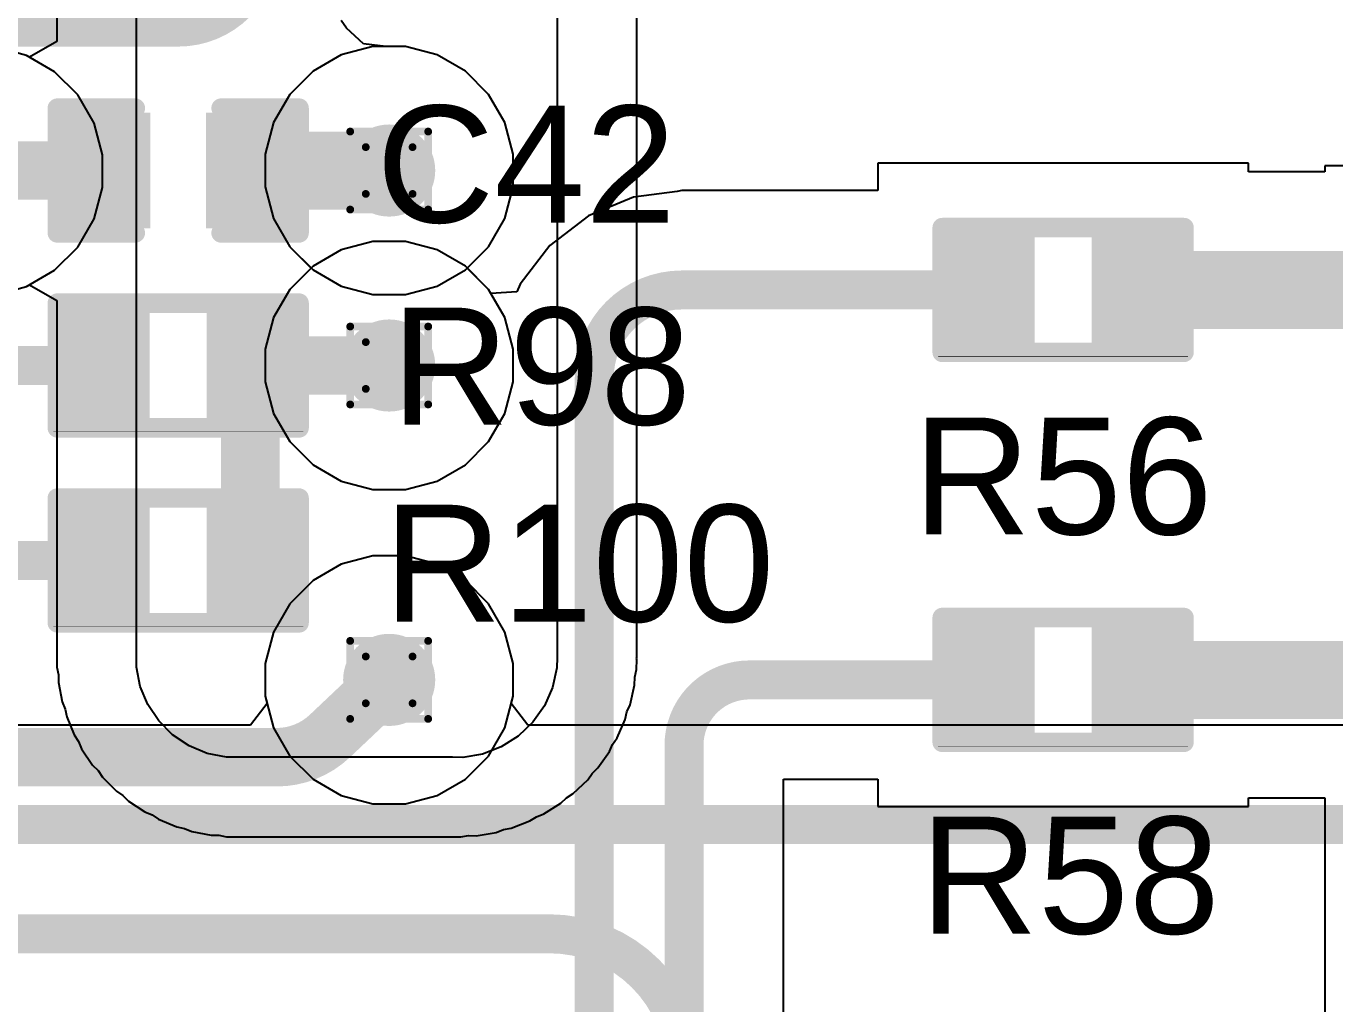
# Model space of a CAD drawing. Header units: inches. Extents: x -5 to 230, y -4 to 159.
# Drawn here: x 56.92 to 65.44, y 48.95 to 55.31 of the extents above; entities that cross this region are included whole.
import ezdxf

# ---------------------------------------------------------------- set-up
doc = ezdxf.new("R2010")
doc.units = ezdxf.units.IN
for name, color, linetype in [('Bottom Layer', 5, 'Continuous'), ('Drill Drawing', 1, 'Continuous'), ('Layer 1', 16, 'Continuous'), ('Layer 2', 76, 'Continuous'), ('Top Layer', 1, 'Continuous'), ('Top Overlay', 2, 'Continuous'), ('Top Paste', 8, 'Continuous'), ('Top Solder', 216, 'Continuous'), ('Via Holes', 16, 'Continuous')]:
    doc.layers.add(name, color=color, linetype=linetype)
doc.styles.add('Arial', font='', dxfattribs={"height": 0.2})
doc.styles.get('Arial').set_extended_font_data('Arial')

# ---------------------------------------------------------------- blocks, each defined once
blk = doc.blocks.new('R___0402_80')
at = {"layer": 'Top Layer'}
for points in [[(-0.6985, -0.3175), (-0.6985, 0.3175), (-0.2412999999999999, 0.3175), (-0.2413, -0.3175)], [(0.2412999999999999, -0.3175), (0.2413, 0.3175), (0.6985, 0.3175), (0.6985, -0.3175)]]:
    blk.add_hatch(color=1, dxfattribs=at).paths.add_polyline_path(points)
at = {"layer": 'Top Paste'}
for points in [[(-0.6985, -0.3175), (-0.6985, 0.3175), (-0.2412999999999999, 0.3175), (-0.2413, -0.3175)], [(0.2412999999999999, -0.3175), (0.2413, 0.3175), (0.6985, 0.3175), (0.6985, -0.3175)]]:
    blk.add_hatch(color=8, dxfattribs=at).paths.add_polyline_path(points)
at = {"layer": 'Top Solder'}
for points in [[(-0.75350116, -0.37250116), (-0.75350116, 0.37250116), (-0.1862988399999999, 0.37250116), (-0.18629884, -0.37250116)], [(0.1862988399999999, -0.37250116), (0.18629884, 0.37250116), (0.75350116, 0.37250116), (0.75350116, -0.37250116)]]:
    blk.add_hatch(color=216, dxfattribs=at).paths.add_polyline_path(points)
at = {"layer": 'Top Overlay'}
for points in [[(-0.7874, -0.4064, 0.127, 0.127, 0), (-0.7874, 0.4064, 0.127, 0.127, 0)], [(-0.7874, 0.4064, 0.127, 0.127, 0), (0.7874, 0.4064, 0.127, 0.127, 0)], [(0.7874, -0.4064, 0.127, 0.127, 0), (0.7874, 0.4064, 0.127, 0.127, 0)], [(-0.7874, -0.4064, 0.127, 0.127, 0), (0.7874, -0.4064, 0.127, 0.127, 0)], [(-0.8128, -0.4318, 0.0032258, 0.0032258, 0), (0.8128, -0.4318, 0.0032258, 0.0032258, 0)]]:
    blk.add_lwpolyline(points, format="xyseb", dxfattribs=at)
for points in [[(-0.8191499999999999, 0.4064, 0.0635, 0.0635, 1), (-0.7556499999999999, 0.4064, 0.0635, 0.0635, 1)], [(-0.8191499999999999, 0.4064, 0.0635, 0.0635, 1), (-0.7556499999999999, 0.4064, 0.0635, 0.0635, 1)], [(0.7556499999999999, 0.4064, 0.0635, 0.0635, 1), (0.8191499999999999, 0.4064, 0.0635, 0.0635, 1)], [(0.7556499999999999, 0.4064, 0.0635, 0.0635, 1), (0.8191499999999999, 0.4064, 0.0635, 0.0635, 1)], [(-0.8191499999999999, -0.4064, 0.0635, 0.0635, 1), (-0.7556499999999999, -0.4064, 0.0635, 0.0635, 1)], [(-0.8191499999999999, -0.4064, 0.0635, 0.0635, 1), (-0.7556499999999999, -0.4064, 0.0635, 0.0635, 1)], [(0.7556499999999999, -0.4064, 0.0635, 0.0635, 1), (0.8191499999999999, -0.4064, 0.0635, 0.0635, 1)], [(0.7556499999999999, -0.4064, 0.0635, 0.0635, 1), (0.8191499999999999, -0.4064, 0.0635, 0.0635, 1)], [(-0.81360518, -0.4318, 0.0016129, 0.0016129, 1), (-0.8119948199999999, -0.4318, 0.0016129, 0.0016129, 1)], [(0.8119948199999999, -0.4318, 0.0016129, 0.0016129, 1), (0.81360518, -0.4318, 0.0016129, 0.0016129, 1)]]:
    blk.add_lwpolyline(points, format="xyseb", close=True, dxfattribs=at)
blk = doc.blocks.new('R___0402_82')
at = {"layer": 'Top Layer'}
for points in [[(-0.6985, -0.3175), (-0.6985, 0.3175), (-0.2412999999999999, 0.3175), (-0.2413, -0.3175)], [(0.2412999999999999, -0.3175), (0.2413, 0.3175), (0.6985, 0.3175), (0.6985, -0.3175)]]:
    blk.add_hatch(color=1, dxfattribs=at).paths.add_polyline_path(points)
at = {"layer": 'Top Paste'}
for points in [[(-0.6985, -0.3175), (-0.6985, 0.3175), (-0.2412999999999999, 0.3175), (-0.2413, -0.3175)], [(0.2412999999999999, -0.3175), (0.2413, 0.3175), (0.6985, 0.3175), (0.6985, -0.3175)]]:
    blk.add_hatch(color=8, dxfattribs=at).paths.add_polyline_path(points)
at = {"layer": 'Top Solder'}
for points in [[(-0.75350116, -0.37250116), (-0.75350116, 0.37250116), (-0.1862988399999999, 0.37250116), (-0.18629884, -0.37250116)], [(0.1862988399999999, -0.37250116), (0.18629884, 0.37250116), (0.75350116, 0.37250116), (0.75350116, -0.37250116)]]:
    blk.add_hatch(color=216, dxfattribs=at).paths.add_polyline_path(points)
at = {"layer": 'Top Overlay'}
for points in [[(-0.7874, -0.4064, 0.127, 0.127, 0), (-0.7874, 0.4064, 0.127, 0.127, 0)], [(-0.7874, 0.4064, 0.127, 0.127, 0), (0.7874, 0.4064, 0.127, 0.127, 0)], [(0.7874, -0.4064, 0.127, 0.127, 0), (0.7874, 0.4064, 0.127, 0.127, 0)], [(-0.7874, -0.4064, 0.127, 0.127, 0), (0.7874, -0.4064, 0.127, 0.127, 0)], [(-0.8128, -0.4318, 0.0032258, 0.0032258, 0), (0.8128, -0.4318, 0.0032258, 0.0032258, 0)]]:
    blk.add_lwpolyline(points, format="xyseb", dxfattribs=at)
for points in [[(-0.8191499999999999, 0.4064, 0.0635, 0.0635, 1), (-0.7556499999999999, 0.4064, 0.0635, 0.0635, 1)], [(-0.8191499999999999, 0.4064, 0.0635, 0.0635, 1), (-0.7556499999999999, 0.4064, 0.0635, 0.0635, 1)], [(0.7556499999999999, 0.4064, 0.0635, 0.0635, 1), (0.8191499999999999, 0.4064, 0.0635, 0.0635, 1)], [(0.7556499999999999, 0.4064, 0.0635, 0.0635, 1), (0.8191499999999999, 0.4064, 0.0635, 0.0635, 1)], [(-0.8191499999999999, -0.4064, 0.0635, 0.0635, 1), (-0.7556499999999999, -0.4064, 0.0635, 0.0635, 1)], [(-0.8191499999999999, -0.4064, 0.0635, 0.0635, 1), (-0.7556499999999999, -0.4064, 0.0635, 0.0635, 1)], [(0.7556499999999999, -0.4064, 0.0635, 0.0635, 1), (0.8191499999999999, -0.4064, 0.0635, 0.0635, 1)], [(0.7556499999999999, -0.4064, 0.0635, 0.0635, 1), (0.8191499999999999, -0.4064, 0.0635, 0.0635, 1)], [(-0.81360518, -0.4318, 0.0016129, 0.0016129, 1), (-0.8119948199999999, -0.4318, 0.0016129, 0.0016129, 1)], [(0.8119948199999999, -0.4318, 0.0016129, 0.0016129, 1), (0.81360518, -0.4318, 0.0016129, 0.0016129, 1)]]:
    blk.add_lwpolyline(points, format="xyseb", close=True, dxfattribs=at)
blk = doc.blocks.new('R___0402_122')
at = {"layer": 'Top Layer'}
for points in [[(-0.6985, -0.3175), (-0.6985, 0.3175), (-0.2412999999999999, 0.3175), (-0.2413, -0.3175)], [(0.2412999999999999, -0.3175), (0.2413, 0.3175), (0.6985, 0.3175), (0.6985, -0.3175)]]:
    blk.add_hatch(color=1, dxfattribs=at).paths.add_polyline_path(points)
at = {"layer": 'Top Paste'}
for points in [[(-0.6985, -0.3175), (-0.6985, 0.3175), (-0.2412999999999999, 0.3175), (-0.2413, -0.3175)], [(0.2412999999999999, -0.3175), (0.2413, 0.3175), (0.6985, 0.3175), (0.6985, -0.3175)]]:
    blk.add_hatch(color=8, dxfattribs=at).paths.add_polyline_path(points)
at = {"layer": 'Top Solder'}
for points in [[(-0.75350116, -0.37250116), (-0.75350116, 0.37250116), (-0.1862988399999999, 0.37250116), (-0.18629884, -0.37250116)], [(0.1862988399999999, -0.37250116), (0.18629884, 0.37250116), (0.75350116, 0.37250116), (0.75350116, -0.37250116)]]:
    blk.add_hatch(color=216, dxfattribs=at).paths.add_polyline_path(points)
at = {"layer": 'Top Overlay'}
for points in [[(-0.7874, -0.4064, 0.127, 0.127, 0), (-0.7874, 0.4064, 0.127, 0.127, 0)], [(-0.7874, 0.4064, 0.127, 0.127, 0), (0.7874, 0.4064, 0.127, 0.127, 0)], [(0.7874, -0.4064, 0.127, 0.127, 0), (0.7874, 0.4064, 0.127, 0.127, 0)], [(-0.7874, -0.4064, 0.127, 0.127, 0), (0.7874, -0.4064, 0.127, 0.127, 0)], [(-0.8128, -0.4318, 0.0032258, 0.0032258, 0), (0.8128, -0.4318, 0.0032258, 0.0032258, 0)]]:
    blk.add_lwpolyline(points, format="xyseb", dxfattribs=at)
for points in [[(-0.8191499999999999, 0.4064, 0.0635, 0.0635, 1), (-0.7556499999999999, 0.4064, 0.0635, 0.0635, 1)], [(-0.8191499999999999, 0.4064, 0.0635, 0.0635, 1), (-0.7556499999999999, 0.4064, 0.0635, 0.0635, 1)], [(0.7556499999999999, 0.4064, 0.0635, 0.0635, 1), (0.8191499999999999, 0.4064, 0.0635, 0.0635, 1)], [(0.7556499999999999, 0.4064, 0.0635, 0.0635, 1), (0.8191499999999999, 0.4064, 0.0635, 0.0635, 1)], [(-0.8191499999999999, -0.4064, 0.0635, 0.0635, 1), (-0.7556499999999999, -0.4064, 0.0635, 0.0635, 1)], [(-0.8191499999999999, -0.4064, 0.0635, 0.0635, 1), (-0.7556499999999999, -0.4064, 0.0635, 0.0635, 1)], [(0.7556499999999999, -0.4064, 0.0635, 0.0635, 1), (0.8191499999999999, -0.4064, 0.0635, 0.0635, 1)], [(0.7556499999999999, -0.4064, 0.0635, 0.0635, 1), (0.8191499999999999, -0.4064, 0.0635, 0.0635, 1)], [(-0.81360518, -0.4318, 0.0016129, 0.0016129, 1), (-0.8119948199999999, -0.4318, 0.0016129, 0.0016129, 1)], [(0.8119948199999999, -0.4318, 0.0016129, 0.0016129, 1), (0.81360518, -0.4318, 0.0016129, 0.0016129, 1)]]:
    blk.add_lwpolyline(points, format="xyseb", close=True, dxfattribs=at)
blk = doc.blocks.new('R___0402_124')
at = {"layer": 'Top Layer'}
for points in [[(-0.6985, -0.3175), (-0.6985, 0.3175), (-0.2412999999999999, 0.3175), (-0.2413, -0.3175)], [(0.2412999999999999, -0.3175), (0.2413, 0.3175), (0.6985, 0.3175), (0.6985, -0.3175)]]:
    blk.add_hatch(color=1, dxfattribs=at).paths.add_polyline_path(points)
at = {"layer": 'Top Paste'}
for points in [[(-0.6985, -0.3175), (-0.6985, 0.3175), (-0.2412999999999999, 0.3175), (-0.2413, -0.3175)], [(0.2412999999999999, -0.3175), (0.2413, 0.3175), (0.6985, 0.3175), (0.6985, -0.3175)]]:
    blk.add_hatch(color=8, dxfattribs=at).paths.add_polyline_path(points)
at = {"layer": 'Top Solder'}
for points in [[(-0.75350116, -0.37250116), (-0.75350116, 0.37250116), (-0.1862988399999999, 0.37250116), (-0.18629884, -0.37250116)], [(0.1862988399999999, -0.37250116), (0.18629884, 0.37250116), (0.75350116, 0.37250116), (0.75350116, -0.37250116)]]:
    blk.add_hatch(color=216, dxfattribs=at).paths.add_polyline_path(points)
at = {"layer": 'Top Overlay'}
for points in [[(-0.7874, -0.4064, 0.127, 0.127, 0), (-0.7874, 0.4064, 0.127, 0.127, 0)], [(-0.7874, 0.4064, 0.127, 0.127, 0), (0.7874, 0.4064, 0.127, 0.127, 0)], [(0.7874, -0.4064, 0.127, 0.127, 0), (0.7874, 0.4064, 0.127, 0.127, 0)], [(-0.7874, -0.4064, 0.127, 0.127, 0), (0.7874, -0.4064, 0.127, 0.127, 0)], [(-0.8128, -0.4318, 0.0032258, 0.0032258, 0), (0.8128, -0.4318, 0.0032258, 0.0032258, 0)]]:
    blk.add_lwpolyline(points, format="xyseb", dxfattribs=at)
for points in [[(-0.8191499999999999, 0.4064, 0.0635, 0.0635, 1), (-0.7556499999999999, 0.4064, 0.0635, 0.0635, 1)], [(-0.8191499999999999, 0.4064, 0.0635, 0.0635, 1), (-0.7556499999999999, 0.4064, 0.0635, 0.0635, 1)], [(0.7556499999999999, 0.4064, 0.0635, 0.0635, 1), (0.8191499999999999, 0.4064, 0.0635, 0.0635, 1)], [(0.7556499999999999, 0.4064, 0.0635, 0.0635, 1), (0.8191499999999999, 0.4064, 0.0635, 0.0635, 1)], [(-0.8191499999999999, -0.4064, 0.0635, 0.0635, 1), (-0.7556499999999999, -0.4064, 0.0635, 0.0635, 1)], [(-0.8191499999999999, -0.4064, 0.0635, 0.0635, 1), (-0.7556499999999999, -0.4064, 0.0635, 0.0635, 1)], [(0.7556499999999999, -0.4064, 0.0635, 0.0635, 1), (0.8191499999999999, -0.4064, 0.0635, 0.0635, 1)], [(0.7556499999999999, -0.4064, 0.0635, 0.0635, 1), (0.8191499999999999, -0.4064, 0.0635, 0.0635, 1)], [(-0.81360518, -0.4318, 0.0016129, 0.0016129, 1), (-0.8119948199999999, -0.4318, 0.0016129, 0.0016129, 1)], [(0.8119948199999999, -0.4318, 0.0016129, 0.0016129, 1), (0.81360518, -0.4318, 0.0016129, 0.0016129, 1)]]:
    blk.add_lwpolyline(points, format="xyseb", close=True, dxfattribs=at)
blk = doc.blocks.new('C___0402_221')
at = {"layer": 'Top Layer'}
for points in [[(-0.6985, -0.3175), (-0.6985, 0.3175), (-0.2412999999999999, 0.3175), (-0.2413, -0.3175)], [(0.2412999999999999, -0.3175), (0.2413, 0.3175), (0.6985, 0.3175), (0.6985, -0.3175)]]:
    blk.add_hatch(color=1, dxfattribs=at).paths.add_polyline_path(points)
at = {"layer": 'Top Paste'}
for points in [[(-0.6985, -0.3175), (-0.6985, 0.3175), (-0.2412999999999999, 0.3175), (-0.2413, -0.3175)], [(0.2412999999999999, -0.3175), (0.2413, 0.3175), (0.6985, 0.3175), (0.6985, -0.3175)]]:
    blk.add_hatch(color=8, dxfattribs=at).paths.add_polyline_path(points)
at = {"layer": 'Top Solder'}
for points in [[(-0.7584998799999999, -0.37749988), (-0.7584998799999999, 0.37749988), (-0.18130012, 0.37749988), (-0.18130012, -0.37749988)], [(0.18130012, -0.37749988), (0.18130012, 0.37749988), (0.7584998799999999, 0.37749988), (0.7584998799999999, -0.37749988)]]:
    blk.add_hatch(color=216, dxfattribs=at).paths.add_polyline_path(points)
at = {"layer": 'Top Overlay'}
for points in [[(-0.2794, 0.4064, 0.127, 0.127, 0), (-0.7874, 0.4064, 0.127, 0.127, 0)], [(-0.7874, 0.4064, 0.127, 0.127, 0), (-0.7874, -0.4064, 0.127, 0.127, 0)], [(0.7874, 0.4064, 0.127, 0.127, 0), (0.2794, 0.4064, 0.127, 0.127, 0)], [(0.7874, 0.4064, 0.127, 0.127, 0), (0.7874, -0.4064, 0.127, 0.127, 0)], [(-0.2794, -0.4064, 0.127, 0.127, 0), (-0.7874, -0.4064, 0.127, 0.127, 0)], [(0.7874, -0.4064, 0.127, 0.127, 0), (0.2794, -0.4064, 0.127, 0.127, 0)]]:
    blk.add_lwpolyline(points, format="xyseb", dxfattribs=at)
for points in [[(-0.8191499999999999, 0.4064, 0.0635, 0.0635, 1), (-0.7556499999999999, 0.4064, 0.0635, 0.0635, 1)], [(-0.8191499999999999, 0.4064, 0.0635, 0.0635, 1), (-0.7556499999999999, 0.4064, 0.0635, 0.0635, 1)], [(-0.31115, 0.4064, 0.0635, 0.0635, 1), (-0.24765, 0.4064, 0.0635, 0.0635, 1)], [(0.24765, 0.4064, 0.0635, 0.0635, 1), (0.31115, 0.4064, 0.0635, 0.0635, 1)], [(0.7556499999999999, 0.4064, 0.0635, 0.0635, 1), (0.8191499999999999, 0.4064, 0.0635, 0.0635, 1)], [(0.7556499999999999, 0.4064, 0.0635, 0.0635, 1), (0.8191499999999999, 0.4064, 0.0635, 0.0635, 1)], [(-0.8191499999999999, -0.4064, 0.0635, 0.0635, 1), (-0.7556499999999999, -0.4064, 0.0635, 0.0635, 1)], [(-0.8191499999999999, -0.4064, 0.0635, 0.0635, 1), (-0.7556499999999999, -0.4064, 0.0635, 0.0635, 1)], [(-0.31115, -0.4064, 0.0635, 0.0635, 1), (-0.24765, -0.4064, 0.0635, 0.0635, 1)], [(0.24765, -0.4064, 0.0635, 0.0635, 1), (0.31115, -0.4064, 0.0635, 0.0635, 1)], [(0.7556499999999999, -0.4064, 0.0635, 0.0635, 1), (0.8191499999999999, -0.4064, 0.0635, 0.0635, 1)], [(0.7556499999999999, -0.4064, 0.0635, 0.0635, 1), (0.8191499999999999, -0.4064, 0.0635, 0.0635, 1)]]:
    blk.add_lwpolyline(points, format="xyseb", close=True, dxfattribs=at)

msp = doc.modelspace()

# ---------------------------------------------------------------- hatches: boundary and pattern name
at = {"layer": 'Bottom Layer'}
h = msp.add_hatch(color=5, dxfattribs=at)
edge = h.paths.add_edge_path()
edge.add_arc((59.28131908, 54.37419656), 0.2999994, 0, 360)
h = msp.add_hatch(color=5, dxfattribs=at)
edge = h.paths.add_edge_path()
edge.add_arc((59.28131908, 53.10419655999999), 0.2999994, 0, 360)
h = msp.add_hatch(color=5, dxfattribs=at)
edge = h.paths.add_edge_path()
edge.add_arc((59.28131908, 51.05619709999999), 0.2999994, 0, 360)
at = {"layer": 'Layer 1'}
h = msp.add_hatch(color=16, dxfattribs=at)
edge = h.paths.add_edge_path()
edge.add_arc((59.28131908, 54.37419656), 0.2999994, 0, 360)
h = msp.add_hatch(color=16, dxfattribs=at)
edge = h.paths.add_edge_path()
edge.add_arc((59.28131908, 53.10419655999999), 0.2999994, 0, 360)
h = msp.add_hatch(color=16, dxfattribs=at)
edge = h.paths.add_edge_path()
edge.add_arc((59.28131908, 51.05619709999999), 0.2999994, 0, 360)
at = {"layer": 'Layer 2'}
h = msp.add_hatch(color=76, dxfattribs=at)
edge = h.paths.add_edge_path()
edge.add_arc((59.28131908, 54.37419656), 0.2999994, 0, 360)
h = msp.add_hatch(color=76, dxfattribs=at)
edge = h.paths.add_edge_path()
edge.add_arc((59.28131908, 53.10419655999999), 0.2999994, 0, 360)
h = msp.add_hatch(color=76, dxfattribs=at)
edge = h.paths.add_edge_path()
edge.add_arc((59.28131908, 51.05619709999999), 0.2999994, 0, 360)
at = {"layer": 'Top Layer'}
h = msp.add_hatch(color=1, dxfattribs=at)
edge = h.paths.add_edge_path()
edge.add_arc((59.28131908, 54.37419656), 0.2999994, 0, 360)
h = msp.add_hatch(color=1, dxfattribs=at)
edge = h.paths.add_edge_path()
edge.add_arc((59.28131908, 53.10419655999999), 0.2999994, 0, 360)
h = msp.add_hatch(color=1, dxfattribs=at)
edge = h.paths.add_edge_path()
edge.add_arc((59.28131908, 51.05619709999999), 0.2999994, 0, 360)
at = {"layer": 'Via Holes'}
h = msp.add_hatch(color=7, dxfattribs=at)
edge = h.paths.add_edge_path()
edge.add_arc((59.28131908, 54.37419656), 0.1499997, 0, 360)
h = msp.add_hatch(color=7, dxfattribs=at)
edge = h.paths.add_edge_path()
edge.add_arc((59.28131908, 53.10419655999999), 0.1499997, 0, 360)
h = msp.add_hatch(color=7, dxfattribs=at)
edge = h.paths.add_edge_path()
edge.add_arc((59.28131908, 51.05619709999999), 0.1499997, 0, 360)

# ---------------------------------------------------------------- linework, layer by layer
at = {"layer": 'Bottom Layer'}
for p, q in [((56.91818944, 55.12373278), (56.7126882, 55.17879744)), ((59.17494387999999, 55.18219595999999), (58.96944264, 55.12713129999999)), ((59.38769428, 55.18219595999999), (59.17494387999999, 55.18219595999999)), ((59.59319552, 55.12713129999999), (59.38769428, 55.18219595999999)), ((57.10243595999999, 55.01735758), (56.91818944, 55.12373278)), ((58.96944264, 55.12713129999999), (58.78519611999999, 55.02075609999999)), ((59.77744204, 55.02075609999999), (59.59319552, 55.12713129999999)), ((57.25287254, 54.86692099999999), (57.10243595999999, 55.01735758)), ((58.78519611999999, 55.02075609999999), (58.63475954, 54.87031952)), ((59.92787861999999, 54.87031952), (59.77744204, 55.02075609999999)), ((57.35924773999999, 54.68267447999999), (57.25287254, 54.86692099999999)), ((58.63475954, 54.87031952), (58.52838434, 54.686073)), ((60.03425382, 54.686073), (59.92787861999999, 54.87031952)), ((57.4143124, 54.47717324), (57.35924773999999, 54.68267447999999)), ((58.52838434, 54.686073), (58.47331967999999, 54.48057176)), ((60.08931848, 54.48057176), (60.03425382, 54.686073)), ((57.4143124, 54.26442283999999), (57.4143124, 54.47717324)), ((58.47331967999999, 54.48057176), (58.47331967999999, 54.26782136)), ((60.08931848, 54.26782136), (60.08931848, 54.48057176)), ((57.35924773999999, 54.0589216), (57.4143124, 54.26442283999999)), ((58.47331967999999, 54.26782136), (58.52838434, 54.06232012)), ((60.03425382, 54.06232012), (60.08931848, 54.26782136)), ((57.25287254, 53.87467508), (57.35924773999999, 54.0589216)), ((58.52838434, 54.06232012), (58.63475954, 53.87807359999999)), ((59.92787861999999, 53.87807359999999), (60.03425382, 54.06232012)), ((57.10243595999999, 53.72423849999999), (57.25287254, 53.87467508)), ((58.63475954, 53.87807359999999), (58.77363657999999, 53.73919656)), ((59.78900158, 53.73919656), (59.92787861999999, 53.87807359999999)), ((56.91818944, 53.6178633), (57.10243595999999, 53.72423849999999)), ((58.77363657999999, 53.73919656), (58.63475954, 53.60031951999999)), ((59.92787861999999, 53.60031951999999), (59.78900158, 53.73919656)), ((56.7126882, 53.56279864), (56.91818944, 53.6178633)), ((58.63475954, 53.60031951999999), (58.52838434, 53.416073)), ((60.03425382, 53.416073), (59.92787861999999, 53.60031951999999)), ((58.52838434, 53.416073), (58.47331967999999, 53.21057175999999)), ((60.08931848, 53.21057175999999), (60.03425382, 53.416073)), ((58.47331967999999, 53.21057175999999), (58.47331967999999, 52.99782136)), ((60.08931848, 52.99782136), (60.08931848, 53.21057175999999)), ((58.47331967999999, 52.99782136), (58.52838434, 52.79232012)), ((60.03425382, 52.79232012), (60.08931848, 52.99782136)), ((58.52838434, 52.79232012), (58.63475954, 52.6080736)), ((59.92787861999999, 52.6080736), (60.03425382, 52.79232012)), ((58.63475954, 52.6080736), (58.78519611999999, 52.45763701999999)), ((59.77744204, 52.45763701999999), (59.92787861999999, 52.6080736)), ((58.78519611999999, 52.45763701999999), (58.96944264, 52.35126182)), ((59.59319552, 52.35126182), (59.77744204, 52.45763701999999)), ((58.96944264, 52.35126182), (59.17494387999999, 52.29619716)), ((59.38769428, 52.29619716), (59.59319552, 52.35126182)), ((59.17494387999999, 52.29619716), (59.38769428, 52.29619716)), ((59.17494387999999, 51.8641965), (58.96944264, 51.80913183999999)), ((59.38769428, 51.8641965), (59.17494387999999, 51.8641965)), ((59.59319552, 51.80913183999999), (59.38769428, 51.8641965)), ((58.96944264, 51.80913183999999), (58.78519611999999, 51.70275664)), ((59.77744204, 51.70275664), (59.59319552, 51.80913183999999)), ((58.78519611999999, 51.70275664), (58.63475954, 51.55232006)), ((59.92787861999999, 51.55232006), (59.77744204, 51.70275664)), ((58.63475954, 51.55232006), (58.52838434, 51.36807354)), ((60.03425382, 51.36807354), (59.92787861999999, 51.55232006)), ((58.52838434, 51.36807354), (58.47331967999999, 51.16257229999999)), ((60.08931848, 51.16257229999999), (60.03425382, 51.36807354)), ((58.47331967999999, 51.16257229999999), (58.47331967999999, 50.94982189999999)), ((60.08931848, 50.94982189999999), (60.08931848, 51.16257229999999)), ((58.48594601999999, 50.90270236), (58.37770646, 50.76164092)), ((58.47331967999999, 50.94982189999999), (58.48594601999999, 50.90270236)), ((60.07669213999999, 50.90270236), (60.08931848, 50.94982189999999)), ((60.1849317, 50.76164092), (60.07669213999999, 50.90270236)), ((58.37770646, 50.76164092), (37.63506062, 50.76164345999999)), ((65.63308184, 50.76164092), (60.1849317, 50.76164092))]:
    msp.add_line(p, q, dxfattribs=at)
for points in [[(31.496, 50.11420253999999, 0.254, 0.254, 0), (65.63308184, 50.1142, 0.254, 0.254, 0)], [(30.42972324, 49.40247676, 0.254, 0.254, 0), (60.32419736, 49.40247676, 0.254, 0.254, 0)], [(60.32419736, 49.40247676, 0.254, 0.254, -0.4142135623730951), (61.21131776, 48.51535636, 0.254, 0.254, 0)]]:
    msp.add_lwpolyline(points, format="xyseb", dxfattribs=at)
msp.add_lwpolyline([(60.26069735999999, 49.40247676, 0.127, 0.127, 1), (60.38769736, 49.40247676, 0.127, 0.127, 1)], format="xyseb", close=True, dxfattribs=at)
msp.add_lwpolyline([(60.26069735999999, 49.40247676, 0.127, 0.127, 1), (60.38769736, 49.40247676, 0.127, 0.127, 1)], format="xyseb", close=True, dxfattribs=at)
at = {"layer": 'Drill Drawing'}
for points in [[(59.02731907999999, 54.62819655999999, 0.0508, 0.0508, 0), (59.53531907999999, 54.62819655999999, 0.0508, 0.0508, 0)], [(59.02731907999999, 54.12019655999999, 0.0508, 0.0508, 0), (59.02731907999999, 54.62819655999999, 0.0508, 0.0508, 0)], [(59.53531907999999, 54.12019655999999, 0.0508, 0.0508, 0), (59.53531907999999, 54.62819655999999, 0.0508, 0.0508, 0)], [(59.12891907999999, 54.52659655999999, 0.0508, 0.0508, 0), (59.43371907999999, 54.52659655999999, 0.0508, 0.0508, 0)], [(59.12891907999999, 54.22179655999999, 0.0508, 0.0508, 0), (59.12891907999999, 54.52659655999999, 0.0508, 0.0508, 0)], [(59.43371907999999, 54.22179655999999, 0.0508, 0.0508, 0), (59.43371907999999, 54.52659655999999, 0.0508, 0.0508, 0)], [(59.12891907999999, 54.22179655999999, 0.0508, 0.0508, 0), (59.43371907999999, 54.22179655999999, 0.0508, 0.0508, 0)], [(59.02731907999999, 54.12019655999999, 0.0508, 0.0508, 0), (59.53531907999999, 54.12019655999999, 0.0508, 0.0508, 0)], [(59.02731907999999, 53.35819656, 0.0508, 0.0508, 0), (59.53531907999999, 53.35819656, 0.0508, 0.0508, 0)], [(59.02731907999999, 52.85019656, 0.0508, 0.0508, 0), (59.02731907999999, 53.35819656, 0.0508, 0.0508, 0)], [(59.53531907999999, 52.85019656, 0.0508, 0.0508, 0), (59.53531907999999, 53.35819656, 0.0508, 0.0508, 0)], [(59.12891907999999, 53.25659656, 0.0508, 0.0508, 0), (59.43371907999999, 53.25659656, 0.0508, 0.0508, 0)], [(59.12891907999999, 52.95179656, 0.0508, 0.0508, 0), (59.12891907999999, 53.25659656, 0.0508, 0.0508, 0)], [(59.43371907999999, 52.95179656, 0.0508, 0.0508, 0), (59.43371907999999, 53.25659656, 0.0508, 0.0508, 0)], [(59.12891907999999, 52.95179656, 0.0508, 0.0508, 0), (59.43371907999999, 52.95179656, 0.0508, 0.0508, 0)], [(59.02731907999999, 52.85019656, 0.0508, 0.0508, 0), (59.53531907999999, 52.85019656, 0.0508, 0.0508, 0)], [(59.02731907999999, 51.3101971, 0.0508, 0.0508, 0), (59.53531907999999, 51.3101971, 0.0508, 0.0508, 0)], [(59.02731907999999, 50.8021971, 0.0508, 0.0508, 0), (59.02731907999999, 51.3101971, 0.0508, 0.0508, 0)], [(59.53531907999999, 50.8021971, 0.0508, 0.0508, 0), (59.53531907999999, 51.3101971, 0.0508, 0.0508, 0)], [(59.12891907999999, 51.2085971, 0.0508, 0.0508, 0), (59.43371907999999, 51.2085971, 0.0508, 0.0508, 0)], [(59.12891907999999, 50.9037971, 0.0508, 0.0508, 0), (59.12891907999999, 51.2085971, 0.0508, 0.0508, 0)], [(59.43371907999999, 50.9037971, 0.0508, 0.0508, 0), (59.43371907999999, 51.2085971, 0.0508, 0.0508, 0)], [(59.12891907999999, 50.9037971, 0.0508, 0.0508, 0), (59.43371907999999, 50.9037971, 0.0508, 0.0508, 0)], [(59.02731907999999, 50.8021971, 0.0508, 0.0508, 0), (59.53531907999999, 50.8021971, 0.0508, 0.0508, 0)]]:
    msp.add_lwpolyline(points, format="xyseb", dxfattribs=at)
for points in [[(59.01461908, 54.62819655999999, 0.0254, 0.0254, 1), (59.04001907999999, 54.62819655999999, 0.0254, 0.0254, 1)], [(59.01461908, 54.62819655999999, 0.0254, 0.0254, 1), (59.04001907999999, 54.62819655999999, 0.0254, 0.0254, 1)], [(59.52261908, 54.62819655999999, 0.0254, 0.0254, 1), (59.54801908, 54.62819655999999, 0.0254, 0.0254, 1)], [(59.52261908, 54.62819655999999, 0.0254, 0.0254, 1), (59.54801908, 54.62819655999999, 0.0254, 0.0254, 1)], [(59.11621908, 54.52659655999999, 0.0254, 0.0254, 1), (59.14161908, 54.52659655999999, 0.0254, 0.0254, 1)], [(59.11621908, 54.52659655999999, 0.0254, 0.0254, 1), (59.14161908, 54.52659655999999, 0.0254, 0.0254, 1)], [(59.42101908, 54.52659655999999, 0.0254, 0.0254, 1), (59.44641908, 54.52659655999999, 0.0254, 0.0254, 1)], [(59.42101908, 54.52659655999999, 0.0254, 0.0254, 1), (59.44641908, 54.52659655999999, 0.0254, 0.0254, 1)], [(59.11621908, 54.22179655999999, 0.0254, 0.0254, 1), (59.14161908, 54.22179655999999, 0.0254, 0.0254, 1)], [(59.11621908, 54.22179655999999, 0.0254, 0.0254, 1), (59.14161908, 54.22179655999999, 0.0254, 0.0254, 1)], [(59.42101908, 54.22179655999999, 0.0254, 0.0254, 1), (59.44641908, 54.22179655999999, 0.0254, 0.0254, 1)], [(59.42101908, 54.22179655999999, 0.0254, 0.0254, 1), (59.44641908, 54.22179655999999, 0.0254, 0.0254, 1)], [(59.01461908, 54.12019655999999, 0.0254, 0.0254, 1), (59.04001907999999, 54.12019655999999, 0.0254, 0.0254, 1)], [(59.01461908, 54.12019655999999, 0.0254, 0.0254, 1), (59.04001907999999, 54.12019655999999, 0.0254, 0.0254, 1)], [(59.52261908, 54.12019655999999, 0.0254, 0.0254, 1), (59.54801908, 54.12019655999999, 0.0254, 0.0254, 1)], [(59.52261908, 54.12019655999999, 0.0254, 0.0254, 1), (59.54801908, 54.12019655999999, 0.0254, 0.0254, 1)], [(59.01461908, 53.35819656, 0.0254, 0.0254, 1), (59.04001907999999, 53.35819656, 0.0254, 0.0254, 1)], [(59.01461908, 53.35819656, 0.0254, 0.0254, 1), (59.04001907999999, 53.35819656, 0.0254, 0.0254, 1)], [(59.52261908, 53.35819656, 0.0254, 0.0254, 1), (59.54801908, 53.35819656, 0.0254, 0.0254, 1)], [(59.52261908, 53.35819656, 0.0254, 0.0254, 1), (59.54801908, 53.35819656, 0.0254, 0.0254, 1)], [(59.11621908, 53.25659656, 0.0254, 0.0254, 1), (59.14161908, 53.25659656, 0.0254, 0.0254, 1)], [(59.11621908, 53.25659656, 0.0254, 0.0254, 1), (59.14161908, 53.25659656, 0.0254, 0.0254, 1)], [(59.42101908, 53.25659656, 0.0254, 0.0254, 1), (59.44641908, 53.25659656, 0.0254, 0.0254, 1)], [(59.42101908, 53.25659656, 0.0254, 0.0254, 1), (59.44641908, 53.25659656, 0.0254, 0.0254, 1)], [(59.11621908, 52.95179656, 0.0254, 0.0254, 1), (59.14161908, 52.95179656, 0.0254, 0.0254, 1)], [(59.11621908, 52.95179656, 0.0254, 0.0254, 1), (59.14161908, 52.95179656, 0.0254, 0.0254, 1)], [(59.42101908, 52.95179656, 0.0254, 0.0254, 1), (59.44641908, 52.95179656, 0.0254, 0.0254, 1)], [(59.42101908, 52.95179656, 0.0254, 0.0254, 1), (59.44641908, 52.95179656, 0.0254, 0.0254, 1)], [(59.01461908, 52.85019656, 0.0254, 0.0254, 1), (59.04001907999999, 52.85019656, 0.0254, 0.0254, 1)], [(59.01461908, 52.85019656, 0.0254, 0.0254, 1), (59.04001907999999, 52.85019656, 0.0254, 0.0254, 1)], [(59.52261908, 52.85019656, 0.0254, 0.0254, 1), (59.54801908, 52.85019656, 0.0254, 0.0254, 1)], [(59.52261908, 52.85019656, 0.0254, 0.0254, 1), (59.54801908, 52.85019656, 0.0254, 0.0254, 1)], [(59.01461908, 51.3101971, 0.0254, 0.0254, 1), (59.04001907999999, 51.3101971, 0.0254, 0.0254, 1)], [(59.01461908, 51.3101971, 0.0254, 0.0254, 1), (59.04001907999999, 51.3101971, 0.0254, 0.0254, 1)], [(59.52261908, 51.3101971, 0.0254, 0.0254, 1), (59.54801908, 51.3101971, 0.0254, 0.0254, 1)], [(59.52261908, 51.3101971, 0.0254, 0.0254, 1), (59.54801908, 51.3101971, 0.0254, 0.0254, 1)], [(59.11621908, 51.2085971, 0.0254, 0.0254, 1), (59.14161908, 51.2085971, 0.0254, 0.0254, 1)], [(59.11621908, 51.2085971, 0.0254, 0.0254, 1), (59.14161908, 51.2085971, 0.0254, 0.0254, 1)], [(59.42101908, 51.2085971, 0.0254, 0.0254, 1), (59.44641908, 51.2085971, 0.0254, 0.0254, 1)], [(59.42101908, 51.2085971, 0.0254, 0.0254, 1), (59.44641908, 51.2085971, 0.0254, 0.0254, 1)], [(59.11621908, 50.9037971, 0.0254, 0.0254, 1), (59.14161908, 50.9037971, 0.0254, 0.0254, 1)], [(59.11621908, 50.9037971, 0.0254, 0.0254, 1), (59.14161908, 50.9037971, 0.0254, 0.0254, 1)], [(59.42101908, 50.9037971, 0.0254, 0.0254, 1), (59.44641908, 50.9037971, 0.0254, 0.0254, 1)], [(59.42101908, 50.9037971, 0.0254, 0.0254, 1), (59.44641908, 50.9037971, 0.0254, 0.0254, 1)], [(59.01461908, 50.8021971, 0.0254, 0.0254, 1), (59.04001907999999, 50.8021971, 0.0254, 0.0254, 1)], [(59.01461908, 50.8021971, 0.0254, 0.0254, 1), (59.04001907999999, 50.8021971, 0.0254, 0.0254, 1)], [(59.52261908, 50.8021971, 0.0254, 0.0254, 1), (59.54801908, 50.8021971, 0.0254, 0.0254, 1)], [(59.52261908, 50.8021971, 0.0254, 0.0254, 1), (59.54801908, 50.8021971, 0.0254, 0.0254, 1)]]:
    msp.add_lwpolyline(points, format="xyseb", close=True, dxfattribs=at)
at = {"layer": 'Layer 1'}
for p, q in [((57.63453548, 51.2044442), (57.63453548, 57.96541112)), ((57.11658376, 57.95267556), (57.11658376, 55.21449714)), ((60.37579237999999, 56.028082), (60.37578984, 51.20114219999999)), ((60.89374156, 51.20114219999999), (60.89374409999999, 56.028082)), ((56.91818944, 55.12373278), (56.7126882, 55.17879744)), ((57.11658376, 55.21449714), (56.93878376, 55.11184304)), ((56.93878376, 55.11184304), (56.91818944, 55.12373278)), ((59.17494387999999, 53.91219596), (58.96944264, 53.8571313)), ((59.38769428, 53.91219596), (59.17494387999999, 53.91219596)), ((59.59319552, 53.8571313), (59.38769428, 53.91219596)), ((58.96944264, 53.8571313), (58.78519611999999, 53.7507561)), ((59.77744204, 53.7507561), (59.59319552, 53.8571313)), ((58.78519611999999, 53.7507561), (58.63475954, 53.60031951999999)), ((59.92787861999999, 53.60031951999999), (59.77744204, 53.7507561)), ((56.7126882, 53.56279864), (56.91818944, 53.6178633)), ((56.91818944, 53.6178633), (56.93878376, 53.62975304)), ((56.93878376, 53.62975304), (57.11658376, 53.52709894)), ((58.63475954, 53.60031951999999), (58.52838434, 53.416073)), ((60.03425382, 53.416073), (59.92787861999999, 53.60031951999999)), ((57.11658376, 53.52709894), (57.11658376, 51.20446451999999)), ((58.52838434, 53.416073), (58.47331967999999, 53.21057175999999)), ((60.08931848, 53.21057175999999), (60.03425382, 53.416073)), ((58.47331967999999, 53.21057175999999), (58.47331967999999, 52.99782136)), ((60.08931848, 52.99782136), (60.08931848, 53.21057175999999)), ((58.47331967999999, 52.99782136), (58.52838434, 52.79232012)), ((60.03425382, 52.79232012), (60.08931848, 52.99782136)), ((58.52838434, 52.79232012), (58.63475954, 52.6080736)), ((59.92787861999999, 52.6080736), (60.03425382, 52.79232012)), ((58.63475954, 52.6080736), (58.78519611999999, 52.45763701999999)), ((59.77744204, 52.45763701999999), (59.92787861999999, 52.6080736)), ((58.78519611999999, 52.45763701999999), (58.96944264, 52.35126182)), ((59.59319552, 52.35126182), (59.77744204, 52.45763701999999)), ((58.96944264, 52.35126182), (59.17494387999999, 52.29619716)), ((59.38769428, 52.29619716), (59.59319552, 52.35126182)), ((59.17494387999999, 52.29619716), (59.38769428, 52.29619716)), ((57.11658376, 51.20446451999999), (57.11658121999999, 51.14026094)), ((57.63453293999999, 51.14024062), (57.63453548, 51.2044442)), ((60.37578475999999, 51.20113966), (60.37419726, 51.13565084)), ((60.37578984, 51.20114219999999), (60.37578475999999, 51.20113966)), ((60.89199658, 51.12309816), (60.89358408, 51.18858698)), ((60.89249188, 51.19486332), (60.89374156, 51.20114219999999)), ((60.89358408, 51.18858698), (60.89249188, 51.19486332)), ((57.11658121999999, 51.14026094), (57.12653294, 51.09022547999999)), ((57.12653294, 51.09022547999999), (57.1265304, 51.03920958)), ((57.65957988, 51.01429979999999), (57.63453293999999, 51.14024062)), ((60.37419726, 51.13565084), (60.34551811999999, 51.00781518)), ((60.87958613999999, 51.02227032), (60.8808282, 51.07329129999999)), ((60.8808282, 51.07329129999999), (60.89199658, 51.12309816)), ((57.1265304, 51.03920958), (57.15157734, 50.91326875999999)), ((57.70871618, 50.89566656), (57.65957988, 51.01429979999999)), ((60.34551811999999, 51.00781518), (60.29244482, 50.88803386)), ((60.850907, 50.89443465999999), (60.87958613999999, 51.02227032)), ((57.15157734, 50.91326875999999), (57.17109723999999, 50.86613652)), ((57.78005716, 50.78890019999999), (57.70871618, 50.89566656)), ((60.29244482, 50.88803386), (60.21701698, 50.78091444)), ((60.83024156, 50.8477901), (60.850907, 50.89443465999999)), ((57.17109723999999, 50.86613652), (57.18104896, 50.81610105999999)), ((57.18104896, 50.81610105999999), (57.2301878, 50.69746528)), ((60.8190681, 50.7979934), (60.83024156, 50.8477901)), ((57.87085707999999, 50.69810282), (57.78005716, 50.78890019999999)), ((60.21701698, 50.78091444), (60.12213273999999, 50.69057171999999)), ((60.76599226, 50.67821207999999), (60.8190681, 50.7979934)), ((57.2301878, 50.69746528), (57.25853419999999, 50.6550422)), ((57.25853419999999, 50.6550422), (57.27805918, 50.60790234)), ((57.97762344, 50.62676692), (57.87085707999999, 50.69810282)), ((60.12213273999999, 50.69057171999999), (60.01144462, 50.62048549999999)), ((60.71594156, 50.58983024), (60.73661969999999, 50.63649004)), ((60.73661969999999, 50.63649004), (60.76599226, 50.67821207999999)), ((57.27805918, 50.60790234), (57.34940016, 50.50113598)), ((58.09625921999999, 50.57763316), (57.97762344, 50.62676692)), ((58.22220004, 50.55258876), (58.09625921999999, 50.57763316)), ((58.28640615999999, 50.55259383999999), (58.22220004, 50.55258876)), ((59.69463296, 50.5525913), (58.28640615999999, 50.55259383999999)), ((59.76011923999999, 50.55096824), (59.69463296, 50.5525913)), ((59.88920458, 50.57334564), (59.76011923999999, 50.55096824)), ((60.01144462, 50.62048549999999), (59.88920458, 50.57334564)), ((60.64051371999999, 50.48271081999999), (60.71594156, 50.58983024)), ((57.34940016, 50.50113598), (57.38546816, 50.46506797999999)), ((57.38546816, 50.46506797999999), (57.41381455999999, 50.42264744)), ((60.60355671999999, 50.44751912), (60.64051371999999, 50.48271081999999)), ((57.41381455999999, 50.42264744), (57.50461447999999, 50.33185006)), ((60.4792923, 50.3154569), (60.57417654, 50.40579962)), ((60.57417654, 50.40579962), (60.60355671999999, 50.44751912)), ((57.50461447999999, 50.33185006), (57.54703756, 50.3035062)), ((57.54703756, 50.3035062), (57.5831081, 50.26743566)), ((60.43618087999999, 50.28815444), (60.4792923, 50.3154569)), ((57.5831081, 50.26743566), (57.68987446, 50.19609976)), ((60.28853068, 50.18288159999999), (60.39921879999999, 50.25296781999999)), ((60.39921879999999, 50.25296781999999), (60.43618087999999, 50.28815444)), ((57.68987446, 50.19609976), (57.73700669999999, 50.17657732)), ((57.73700669999999, 50.17657732), (57.77943486, 50.14823092)), ((57.77943486, 50.14823092), (57.89807063999999, 50.0990997)), ((60.07556691999999, 50.0900827), (60.19780696, 50.13722256)), ((60.19780696, 50.13722256), (60.24092345999999, 50.16451994)), ((60.24092345999999, 50.16451994), (60.28853068, 50.18288159999999)), ((57.89807063999999, 50.0990997), (57.94809848, 50.08915052)), ((57.94809848, 50.08915052), (57.99523833999999, 50.06962808)), ((57.99523833999999, 50.06962808), (58.12117916, 50.04458368)), ((58.12117916, 50.04458368), (58.17220268, 50.04458621999999)), ((58.17220268, 50.04458621999999), (58.22224068, 50.03463703999999)), ((58.22224068, 50.03463703999999), (58.28644679999999, 50.03464212)), ((58.28644679999999, 50.03464212), (59.68825502, 50.03463958)), ((59.68825502, 50.03463958), (59.74728461999999, 50.03317653999999)), ((59.74728461999999, 50.03317653999999), (59.79757153999999, 50.04188874)), ((59.79757153999999, 50.04188874), (59.84858744, 50.04062889999999)), ((59.84858744, 50.04062889999999), (59.97767278, 50.0630063)), ((59.97767278, 50.0630063), (60.02528, 50.08136034)), ((60.02528, 50.08136034), (60.07556691999999, 50.0900827))]:
    msp.add_line(p, q, dxfattribs=at)
at = {"layer": 'Layer 2'}
for p, q in [((59.17494387999999, 55.18219595999999), (58.96944264, 55.12713129999999)), ((59.38769428, 55.18219595999999), (59.17494387999999, 55.18219595999999)), ((59.59319552, 55.12713129999999), (59.38769428, 55.18219595999999)), ((58.96944264, 55.12713129999999), (58.78519611999999, 55.02075609999999)), ((59.77744204, 55.02075609999999), (59.59319552, 55.12713129999999)), ((58.78519611999999, 55.02075609999999), (58.63475954, 54.87031952)), ((59.92787861999999, 54.87031952), (59.77744204, 55.02075609999999)), ((58.63475954, 54.87031952), (58.52838434, 54.686073)), ((60.03425382, 54.686073), (59.92787861999999, 54.87031952)), ((58.52838434, 54.686073), (58.47331967999999, 54.48057176)), ((60.08931848, 54.48057176), (60.03425382, 54.686073)), ((58.47331967999999, 54.48057176), (58.47331967999999, 54.26782136)), ((60.08931848, 54.26782136), (60.08931848, 54.48057176)), ((58.47331967999999, 54.26782136), (58.52838434, 54.06232012)), ((60.03425382, 54.06232012), (60.08931848, 54.26782136)), ((58.52838434, 54.06232012), (58.63475954, 53.87807359999999)), ((59.92787861999999, 53.87807359999999), (60.03425382, 54.06232012)), ((58.63475954, 53.87807359999999), (58.78519611999999, 53.72763701999999)), ((59.77744204, 53.72763701999999), (59.92787861999999, 53.87807359999999)), ((58.78519611999999, 53.72763701999999), (58.96944264, 53.62126182)), ((59.59319552, 53.62126182), (59.77744204, 53.72763701999999)), ((58.96944264, 53.62126182), (59.17494387999999, 53.56619715999999)), ((59.38769428, 53.56619715999999), (59.59319552, 53.62126182)), ((59.17494387999999, 53.56619715999999), (59.38769428, 53.56619715999999)), ((59.17494387999999, 51.8641965), (58.96944264, 51.80913183999999)), ((59.38769428, 51.8641965), (59.17494387999999, 51.8641965)), ((59.59319552, 51.80913183999999), (59.38769428, 51.8641965)), ((58.96944264, 51.80913183999999), (58.78519611999999, 51.70275664)), ((59.77744204, 51.70275664), (59.59319552, 51.80913183999999)), ((58.78519611999999, 51.70275664), (58.63475954, 51.55232006)), ((59.92787861999999, 51.55232006), (59.77744204, 51.70275664)), ((58.63475954, 51.55232006), (58.52838434, 51.36807354)), ((60.03425382, 51.36807354), (59.92787861999999, 51.55232006)), ((58.52838434, 51.36807354), (58.47331967999999, 51.16257229999999)), ((60.08931848, 51.16257229999999), (60.03425382, 51.36807354)), ((58.47331967999999, 51.16257229999999), (58.47331967999999, 50.94982189999999)), ((60.08931848, 50.94982189999999), (60.08931848, 51.16257229999999)), ((58.47331967999999, 50.94982189999999), (58.52838434, 50.74432066)), ((60.03425382, 50.74432066), (60.08931848, 50.94982189999999)), ((58.52838434, 50.74432066), (58.63475954, 50.56007414)), ((59.92787861999999, 50.56007414), (60.03425382, 50.74432066)), ((58.63475954, 50.56007414), (58.78519611999999, 50.40963756)), ((59.77744204, 50.40963756), (59.92787861999999, 50.56007414)), ((58.78519611999999, 50.40963756), (58.96944264, 50.30326236)), ((59.59319552, 50.30326236), (59.77744204, 50.40963756)), ((58.96944264, 50.30326236), (59.17494387999999, 50.2481977)), ((59.38769428, 50.2481977), (59.59319552, 50.30326236)), ((59.17494387999999, 50.2481977), (59.38769428, 50.2481977))]:
    msp.add_line(p, q, dxfattribs=at)
at = {"layer": 'Top Layer'}
for p, q in [((59.00320686, 55.30087746), (58.9689829, 55.3520991)), ((59.11369939999999, 55.19970163999999), (59.00320686, 55.30087746)), ((59.26034629999999, 55.18219595999999), (59.11369939999999, 55.19970163999999)), ((59.38769428, 55.18219595999999), (59.26034629999999, 55.18219595999999)), ((59.59319552, 55.12713129999999), (59.38769428, 55.18219595999999)), ((59.77744204, 55.02075609999999), (59.59319552, 55.12713129999999)), ((59.92787861999999, 54.87031952), (59.77744204, 55.02075609999999)), ((60.03425382, 54.686073), (59.92787861999999, 54.87031952)), ((60.08931848, 54.48057176), (60.03425382, 54.686073)), ((60.08931848, 54.26782136), (60.08931848, 54.48057176)), ((64.87725404, 54.4216971), (62.46425403999999, 54.4216971)), ((62.46425403999999, 54.4216971), (62.46425403999999, 54.24363801999999)), ((64.87725404, 54.36477316), (64.87725404, 54.4216971)), ((68.04085452, 54.40419649999999), (65.37485527999999, 54.40419649999999)), ((65.37485527999999, 54.40419649999999), (65.37485527999999, 54.36477316)), ((65.37485527999999, 54.36477316), (64.87725404, 54.36477316)), ((60.03425382, 54.06232012), (60.08931848, 54.26782136)), ((61.15597877999999, 54.23757504), (60.87212108, 54.20020402)), ((61.18645623999999, 54.24363801999999), (61.15597877999999, 54.23757504)), ((62.46425403999999, 54.24363801999999), (61.18645623999999, 54.24363801999999)), ((60.87212108, 54.20020402), (60.57920828, 54.07887583999999)), ((59.92787861999999, 53.87807359999999), (60.03425382, 54.06232012)), ((60.57920828, 54.07887583999999), (60.32767715999999, 53.88586886)), ((59.78900158, 53.73919656), (59.92787861999999, 53.87807359999999)), ((60.32767715999999, 53.88586886), (60.13467017999999, 53.63434028)), ((59.92787861999999, 53.60031951999999), (59.78900158, 53.73919656)), ((60.13467017999999, 53.63434028), (60.11359325999999, 53.58345646)), ((59.94403302, 53.57234142), (59.92787861999999, 53.60031951999999)), ((60.11359325999999, 53.58345646), (59.94403302, 53.57234142)), ((61.84898983999999, 41.8425757), (61.84898983999999, 50.40875618)), ((61.84898983999999, 50.40875618), (62.46425403999999, 50.40875618)), ((62.46425403999999, 50.40875618), (62.46425403999999, 50.23069709999999)), ((62.46425403999999, 50.23069709999999), (64.87725404, 50.23069709999999)), ((64.87725404, 50.23069709999999), (64.87725404, 50.28762104)), ((64.87725404, 50.28762104), (65.37485527999999, 50.28762104)), ((65.37485527999999, 50.28762104), (65.37485527999999, 48.9781977)), ((65.37485527999999, 48.9781977), (65.37485527999999, 47.7081977))]:
    msp.add_line(p, q, dxfattribs=at)
for points in [[(58.3770994, 55.8419, 0.3809999999999999, 0.3809999999999999, -0.4142135623730951), (57.9071994, 55.372, 0.3809999999999999, 0.3809999999999999, 0)], [(54.23697052, 55.372, 0.3809999999999999, 0.3809999999999999, 0), (57.9071994, 55.372, 0.3809999999999999, 0.3809999999999999, 0)], [(55.24505588, 54.37419656, 0.3809999999999999, 0.3809999999999999, 0), (57.4372994, 54.37419656, 0.3809999999999999, 0.3809999999999999, 0)], [(58.49867396, 54.37419656, 0.508, 0.508, 0), (59.28131908, 54.37419656, 0.508, 0.508, 0)], [(64.24041508, 53.5961971, 0.508, 0.508, 0), (66.7078549, 53.5961971, 0.508, 0.508, 0)], [(60.61734891999999, 53.02708978, 0.254, 0.254, -0.4142135623730951), (61.18645623999999, 53.5961971, 0.254, 0.254, 0)], [(61.18645623999999, 53.5961971, 0.254, 0.254, 0), (63.20085404, 53.5961971, 0.254, 0.254, 0)], [(58.3770994, 53.10419655999999, 0.3809999999999999, 0.3809999999999999, 0), (59.28131908, 53.10419655999999, 0.3809999999999999, 0.3809999999999999, 0)], [(58.3770994, 51.83419656, 0.3809999999999999, 0.3809999999999999, 0), (58.3770994, 53.10419655999999, 0.3809999999999999, 0.3809999999999999, 0)], [(55.24505588, 53.10419655999999, 0.254, 0.254, 0), (57.4372994, 53.10419655999999, 0.254, 0.254, 0)], [(60.61734891999999, 34.08701336, 0.254, 0.254, 0), (60.61734891999999, 53.02708978, 0.254, 0.254, 0)], [(55.24505588, 51.83419656, 0.254, 0.254, 0), (57.4372994, 51.83419656, 0.254, 0.254, 0)], [(58.89552355999999, 50.69109495999999, 0.3809999999999999, 0.3809999999999999, 0), (59.28131908, 51.05619709999999, 0.3809999999999999, 0.3809999999999999, 0)], [(64.24041508, 51.05619709999999, 0.508, 0.508, 0), (66.7078549, 51.05619709999999, 0.508, 0.508, 0)], [(61.20154891999999, 50.62982508, 0.254, 0.254, -0.4142135623730951), (61.62792094, 51.05619709999999, 0.254, 0.254, 0)], [(61.62792094, 51.05619709999999, 0.254, 0.254, 0), (63.20085404, 51.05619709999999, 0.254, 0.254, 0)], [(58.89536608, 50.6909451, 0.3809999999999999, 0.3809999999999999, -0.1921540606788476), (58.54865608, 50.55259383999999, 0.3809999999999999, 0.3809999999999999, 0)], [(58.89536608, 50.6909451, 0.3809999999999999, 0.3809999999999999, 0), (58.89552355999999, 50.69109495999999, 0.3809999999999999, 0.3809999999999999, 0)], [(58.89552355999999, 50.69109495999999, 0.3809999999999999, 0.3809999999999999, -0.0001076455667504744), (58.89536608, 50.6909451, 0.3809999999999999, 0.3809999999999999, 0)], [(55.25665859999999, 50.55259383999999, 0.3809999999999999, 0.3809999999999999, 0), (58.54865608, 50.55259383999999, 0.3809999999999999, 0.3809999999999999, 0)], [(61.20154891999999, 34.01464876, 0.254, 0.254, 0), (61.20154891999999, 50.62982508, 0.254, 0.254, 0)]]:
    msp.add_lwpolyline(points, format="xyseb", dxfattribs=at)
for points in [[(57.8119494, 55.372, 0.1905, 0.1905, 1), (58.0024494, 55.372, 0.1905, 0.1905, 1)], [(57.8119494, 55.372, 0.1905, 0.1905, 1), (58.0024494, 55.372, 0.1905, 0.1905, 1)], [(57.34204939999999, 54.37419656, 0.1905, 0.1905, 1), (57.5325494, 54.37419656, 0.1905, 0.1905, 1)], [(58.37167396, 54.37419656, 0.254, 0.254, 1), (58.62567395999999, 54.37419656, 0.254, 0.254, 1)], [(59.15431908, 54.37419656, 0.254, 0.254, 1), (59.40831908, 54.37419656, 0.254, 0.254, 1)], [(64.11341508, 53.5961971, 0.254, 0.254, 1), (64.36741508, 53.5961971, 0.254, 0.254, 1)], [(61.12295623999999, 53.5961971, 0.127, 0.127, 1), (61.24995624, 53.5961971, 0.127, 0.127, 1)], [(61.12295623999999, 53.5961971, 0.127, 0.127, 1), (61.24995624, 53.5961971, 0.127, 0.127, 1)], [(63.13735403999999, 53.5961971, 0.127, 0.127, 1), (63.26435403999999, 53.5961971, 0.127, 0.127, 1)], [(58.28184939999999, 53.10419655999999, 0.1905, 0.1905, 1), (58.4723494, 53.10419655999999, 0.1905, 0.1905, 1)], [(58.28184939999999, 53.10419655999999, 0.1905, 0.1905, 1), (58.4723494, 53.10419655999999, 0.1905, 0.1905, 1)], [(59.18606908, 53.10419655999999, 0.1905, 0.1905, 1), (59.37656908, 53.10419655999999, 0.1905, 0.1905, 1)], [(57.3737994, 53.10419655999999, 0.127, 0.127, 1), (57.5007994, 53.10419655999999, 0.127, 0.127, 1)], [(60.55384891999999, 53.02708978, 0.127, 0.127, 1), (60.68084892, 53.02708978, 0.127, 0.127, 1)], [(60.55384891999999, 53.02708978, 0.127, 0.127, 1), (60.68084892, 53.02708978, 0.127, 0.127, 1)], [(58.28184939999999, 51.83419656, 0.1905, 0.1905, 1), (58.4723494, 51.83419656, 0.1905, 0.1905, 1)], [(57.3737994, 51.83419656, 0.127, 0.127, 1), (57.5007994, 51.83419656, 0.127, 0.127, 1)], [(59.18606908, 51.05619709999999, 0.1905, 0.1905, 1), (59.37656908, 51.05619709999999, 0.1905, 0.1905, 1)], [(64.11341508, 51.05619709999999, 0.254, 0.254, 1), (64.36741508, 51.05619709999999, 0.254, 0.254, 1)], [(61.56442094, 51.05619709999999, 0.127, 0.127, 1), (61.69142094, 51.05619709999999, 0.127, 0.127, 1)], [(61.56442094, 51.05619709999999, 0.127, 0.127, 1), (61.69142094, 51.05619709999999, 0.127, 0.127, 1)], [(63.13735403999999, 51.05619709999999, 0.127, 0.127, 1), (63.26435403999999, 51.05619709999999, 0.127, 0.127, 1)], [(58.80011608, 50.6909451, 0.1905, 0.1905, 1), (58.99061608, 50.6909451, 0.1905, 0.1905, 1)], [(58.80011608, 50.6909451, 0.1905, 0.1905, 1), (58.99061608, 50.6909451, 0.1905, 0.1905, 1)], [(58.80011608, 50.6909451, 0.1905, 0.1905, 1), (58.99061608, 50.6909451, 0.1905, 0.1905, 1)], [(58.80027356, 50.69109495999999, 0.1905, 0.1905, 1), (58.99077355999999, 50.69109495999999, 0.1905, 0.1905, 1)], [(58.80027356, 50.69109495999999, 0.1905, 0.1905, 1), (58.99077355999999, 50.69109495999999, 0.1905, 0.1905, 1)], [(58.80027356, 50.69109495999999, 0.1905, 0.1905, 1), (58.99077355999999, 50.69109495999999, 0.1905, 0.1905, 1)], [(58.45340607999999, 50.55259383999999, 0.1905, 0.1905, 1), (58.64390608, 50.55259383999999, 0.1905, 0.1905, 1)], [(58.45340607999999, 50.55259383999999, 0.1905, 0.1905, 1), (58.64390608, 50.55259383999999, 0.1905, 0.1905, 1)], [(61.13804892, 50.62982508, 0.127, 0.127, 1), (61.26504891999999, 50.62982508, 0.127, 0.127, 1)], [(61.13804892, 50.62982508, 0.127, 0.127, 1), (61.26504891999999, 50.62982508, 0.127, 0.127, 1)]]:
    msp.add_lwpolyline(points, format="xyseb", close=True, dxfattribs=at)

# ---------------------------------------------------------------- block references
at = {"rotation": 180}
msp.add_blockref('C___0402_221', (57.9071994, 54.37419656), dxfattribs=at)
for name, p in [('R___0402_124', (63.67075403999999, 53.5961971)), ('R___0402_82', (57.9071994, 53.10419655999999)), ('R___0402_80', (57.9071994, 51.83419656)), ('R___0402_122', (63.67075403999999, 51.05619709999999))]:
    msp.add_blockref(name, p)

# ---------------------------------------------------------------- texts
at = {"layer": 'Top Overlay', "style": 'Arial'}
for s, p in [('C42', (59.1970876, 54.03537325999999)), ('R98', (59.29461344, 52.71869821999999)), ('R56', (62.69197519999999, 52.00347485999999)), ('R100', (59.2459318, 51.43512446)), ('R58', (62.73833019999999, 49.40312446))]:
    msp.add_text(s, height=0.7619999999999999, dxfattribs=at).set_placement(p)

doc.saveas('drawing.dxf')
